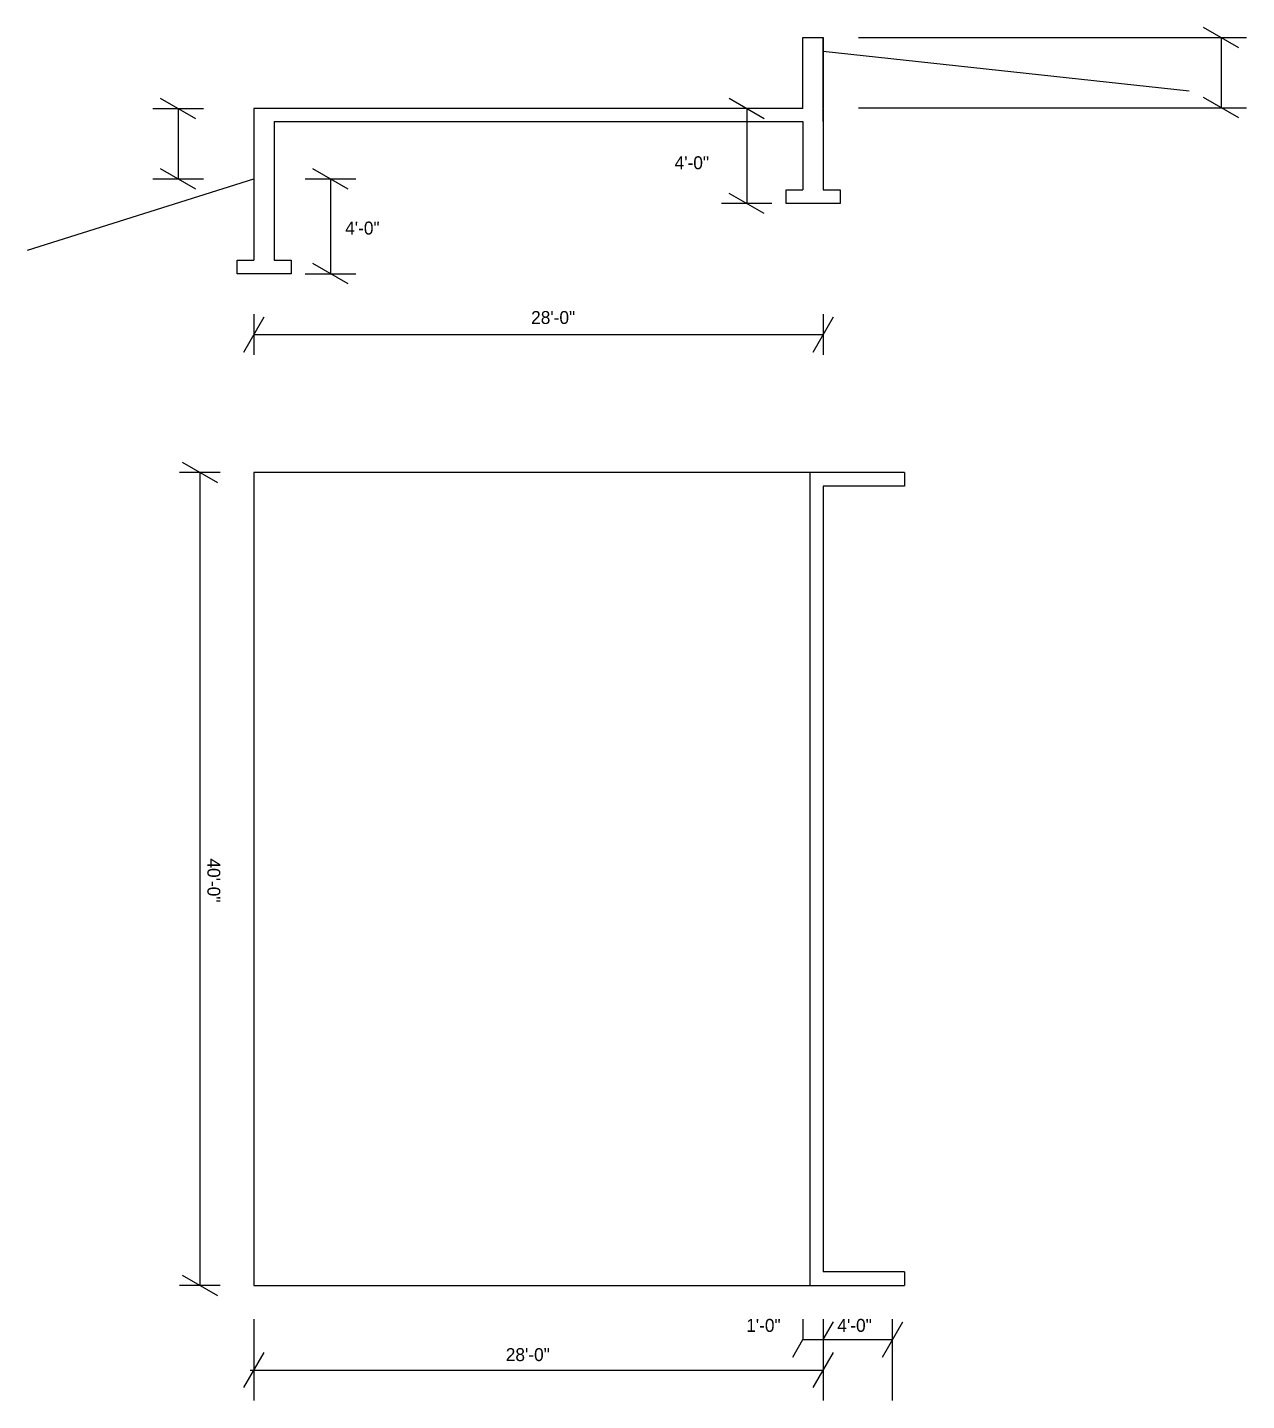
# Model space of a CAD drawing. Header units: inches. Extents: x 683 to 4751, y 1372 to 3815.
# Drawn here: x 2850 to 3570, y 2687 to 3498 of the extents above; entities that cross this region are included whole.
import ezdxf

# ---------------------------------------------------------------- set-up
doc = ezdxf.new("R2010")
doc.units = ezdxf.units.IN
doc.header["$MEASUREMENT"] = 0
doc.layers.add('const', color=253, linetype='Continuous')
doc.layers.add('walls', color=7, linetype='Continuous')

msp = doc.modelspace()

# ---------------------------------------------------------------- linework, layer by layer
msp.add_line((3307.86, 3492.27), (3319.86, 3492.27))
at = {"layer": 'const'}
for p, q in [((3565.14, 3486.21), (3544.35, 3498.21)), ((3319.86, 3492.27), (3319.86, 3450.77)), ((3340.68, 3492.21), (3569.65, 3492.21)), ((3554.75, 3492.21), (3554.75, 3450.77)), ((2949.54, 3444.27), (2928.76, 3456.27)), ((3285.04, 3444.27), (3264.26, 3456.27)), ((3565.14, 3444.77), (3544.35, 3456.77)), ((2924.25, 3450.27), (2954.05, 3450.27)), ((2939.15, 3450.27), (2939.15, 3408.83)), ((3274.65, 3450.27), (3274.65, 3394.27)), ((3340.68, 3450.77), (3569.65, 3450.77)), ((2949.54, 3402.83), (2928.76, 3414.83)), ((3039.46, 3402.83), (3018.68, 3414.83)), ((2924.25, 3408.83), (2954.05, 3408.83)), ((3014.17, 3408.83), (3043.97, 3408.83)), ((3029.07, 3408.83), (3029.07, 3352.83)), ((3285.04, 3388.27), (3264.26, 3400.27)), ((3289.55, 3394.27), (3259.75, 3394.27)), ((3039.46, 3346.83), (3018.68, 3358.83)), ((3014.17, 3352.83), (3043.97, 3352.83)), ((2977.86, 3306.58), (2989.86, 3327.37)), ((2983.86, 3328.97), (2983.86, 3304.97)), ((3313.86, 3306.58), (3325.86, 3327.37)), ((3319.86, 3328.97), (3319.86, 3304.97)), ((2983.86, 3316.97), (3319.86, 3316.97)), ((2963.87, 3235.46), (2939.87, 3235.46)), ((2941.48, 3241.46), (2962.26, 3229.46)), ((2951.87, 3235.46), (2951.87, 2755.46)), ((2941.48, 2761.46), (2962.26, 2749.46)), ((2963.87, 2755.46), (2939.87, 2755.46)), ((2983.86, 2735.47), (2983.86, 2687.47)), ((3307.86, 2735.47), (3307.86, 2723.47)), ((3319.86, 2735.47), (3319.86, 2687.47)), ((3319.86, 2723.47), (3325.86, 2733.86)), ((3354.8, 2713.08), (3366.8, 2733.86)), ((3360.8, 2687.47), (3360.8, 2735.47)), ((3301.86, 2713.08), (3307.86, 2723.47)), ((3307.86, 2723.47), (3360.8, 2723.47)), ((2977.86, 2695.08), (2989.86, 2715.86)), ((3313.86, 2695.08), (3325.86, 2715.86)), ((2981.66, 2705.47), (3319.86, 2705.47))]:
    msp.add_line(p, q, dxfattribs=at)
at = {"layer": 'walls'}
for p, q in [((3307.86, 3450.27), (3307.86, 3492.27)), ((3319.86, 3442.77), (3319.86, 3492.21)), ((3319.86, 3484.21), (3535.86, 3460.77)), ((3307.86, 3450.27), (2983.86, 3450.27)), ((2983.86, 3450.27), (2983.86, 3360.83)), ((3319.86, 3450.27), (3319.86, 3402.27)), ((2983.86, 3442.77), (2983.86, 3430.77)), ((2995.86, 3442.77), (3307.86, 3442.77)), ((2995.86, 3442.77), (2995.86, 3360.83)), ((3307.86, 3442.77), (3307.86, 3402.27)), ((2850.19, 3366.8), (2983.86, 3408.83)), ((3297.86, 3402.27), (3307.86, 3402.27)), ((3297.86, 3394.27), (3297.86, 3402.27)), ((3319.86, 3402.27), (3329.86, 3402.27)), ((3329.86, 3402.27), (3329.86, 3394.27)), ((3302.86, 3394.27), (3297.86, 3394.27)), ((3307.86, 3394.27), (3302.86, 3394.27)), ((3329.86, 3394.27), (3307.86, 3394.27)), ((2973.86, 3352.83), (2973.86, 3360.83)), ((2973.86, 3360.83), (2983.86, 3360.83)), ((2995.86, 3360.83), (3005.86, 3360.83)), ((3005.86, 3360.83), (3005.86, 3352.83)), ((2978.86, 3352.83), (2973.86, 3352.83)), ((2983.86, 3352.83), (2978.86, 3352.83)), ((3005.86, 3352.83), (2983.86, 3352.83)), ((2983.86, 3235.46), (2983.86, 2755.46)), ((3367.86, 3235.46), (2983.86, 3235.46)), ((3311.86, 3235.46), (3311.86, 2755.46)), ((3367.86, 3235.46), (3367.86, 3227.46)), ((3319.86, 3227.46), (3319.86, 2763.46)), ((3367.86, 3227.46), (3319.86, 3227.46)), ((3367.86, 2763.46), (3319.86, 2763.46)), ((3367.86, 2763.46), (3367.86, 2755.46)), ((2983.86, 2755.46), (3367.86, 2755.46))]:
    msp.add_line(p, q, dxfattribs=at)

# ---------------------------------------------------------------- texts
at = {"layer": 'const', "char_height": 7.638, "width": 2912.54, "attachment_point": 1}
for s, insert in [('4\'-0"', (3232.11, 3422.16)), ('4\'-0"', (3037.69, 3383.58)), ('28\'-0"', (3147.43, 3330.77)), ('1\'-0"', (3274.36, 2735.67)), ('4\'-0"', (3328.16, 2735.67)), ('28\'-0"', (3132.46, 2718.4))]:
    msp.add_mtext(s, dxfattribs=dict(at, insert=insert))
at = {"layer": 'const', "insert": (2963.98, 3007.57), "char_height": 7.638, "width": 2912.54, "attachment_point": 1, "rotation": 270}
msp.add_mtext('40\'-0"', dxfattribs=at)

doc.saveas('drawing.dxf')
